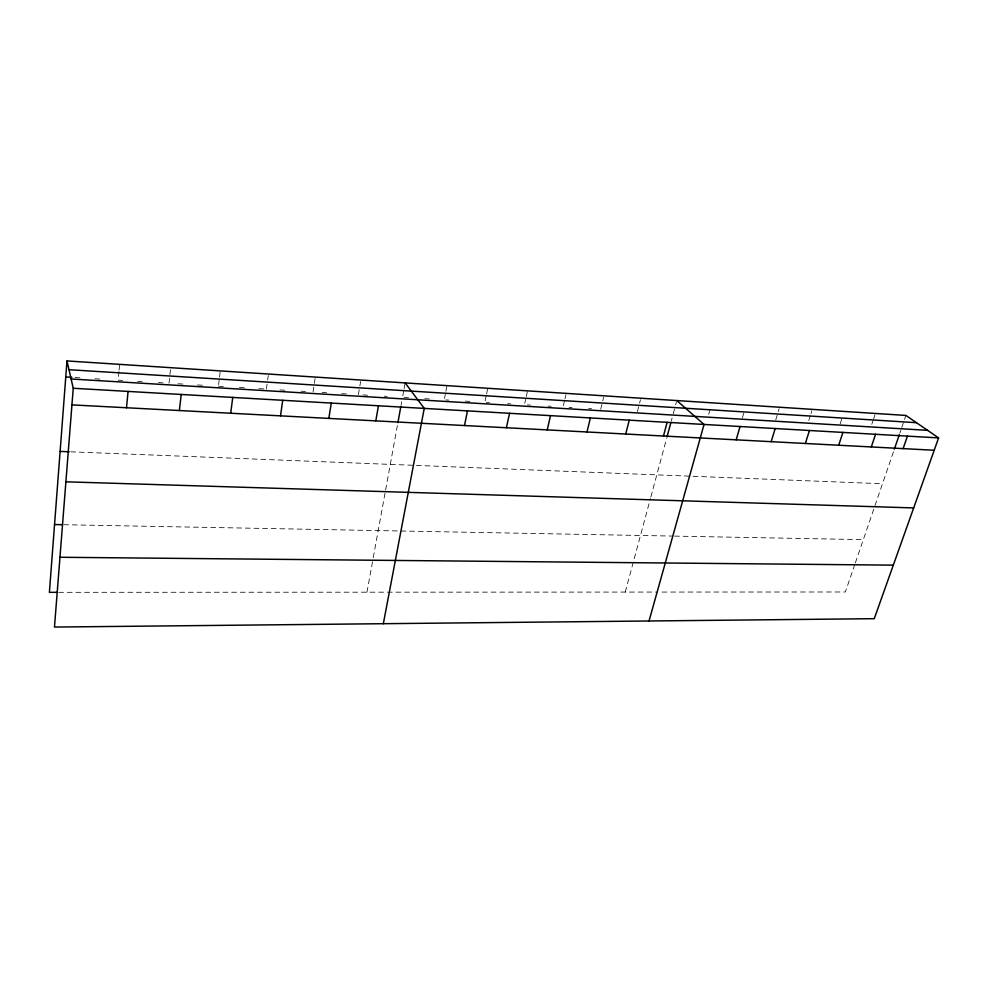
<?xml version="1.0" encoding="UTF-8"?>
<svg xmlns="http://www.w3.org/2000/svg" width="988" height="988" viewBox="0 0 988 988"><rect width="100%" height="100%" fill="white"/><g stroke="black" fill="none" stroke-linecap="round" stroke-linejoin="round"><path stroke-width="0.74" stroke-dasharray="4.94 3.71" d="M118.943 371.525L118.152 380.145L122.636 380.417M119.079 370.092L119.61 364.35M169.01 383.208L170.541 369.092M218.583 384.665L219.348 378.552M219.534 377.021L220.299 370.895M266.389 389.099L267.439 381.566M267.649 380.059L268.279 375.539M313.035 391.915L315.098 378.552M358.397 394.657L359.632 387.345M359.879 385.876L360.62 381.492M366.956 592.183L372.995 559.134M373.266 557.627L385.345 491.468M385.616 489.962L397.633 424.148M401.165 404.771L401.708 401.795M402.795 395.879L403.845 390.112M404.104 388.679L405.166 382.912M444.514 398.423L445.625 392.73M445.897 391.31L447.008 385.629M485.145 400.893L486.318 395.286M486.615 393.891L487.788 388.284M524.764 403.302L525.986 397.769M526.295 396.386L527.518 390.865M563.37 405.66L564.654 400.202M564.975 398.831L565.926 394.743M600.704 409.291L603.643 397.324M637.433 411.514L640.471 399.695M625.243 592.071L650.425 498.52M650.833 497.038L666.604 438.45M671.309 420.962L672.087 418.048M673.273 413.688L675.236 406.389M675.619 404.932L676.41 402.017M708.655 414.355L710.273 408.6M742.408 417.862L744.483 410.749M775.778 419.875L779.174 408.649M808.802 420.456L810.53 414.911M810.975 413.527L811.84 410.749M840.22 423.766L842.431 416.924M871.799 424.297L873.157 420.233M873.602 418.875L874.96 414.824M854.842 564.358L845.358 591.985L658.811 592.059M855.336 562.901L893.868 450.565M899.809 433.263L900.797 430.373M901.785 427.495L904.082 420.802M904.539 419.455L905.922 415.442M58.613 592.318L657.292 592.059M63.677 524.714L673.026 536.076M674.508 536.114L863.314 539.633M70.667 451.812L882.494 483.737M75.014 377.54L81.177 377.91M95.046 378.75L101.208 379.12M137.591 381.319L142.087 381.59M158.537 382.578L163.02 382.85M177.988 383.752L183.966 384.122M197.439 384.937L203.429 385.295M218.397 386.197L224.4 386.555M239.392 387.469L245.394 387.827M258.893 388.642L264.883 389M279.925 389.914L285.952 390.285M300.994 391.186L305.514 391.458M322.113 392.458L326.645 392.742M341.762 393.656L346.306 393.928M362.966 394.928L367.536 395.212M384.27 396.225L387.308 396.398M404.018 397.411L408.489 397.682M424.865 398.67L429.335 398.942M445.736 399.93L448.75 400.115M465.299 401.116L469.806 401.387M486.38 402.388L489.431 402.573M507.696 403.672L510.747 403.857M527.419 404.87L530.395 405.043M548.204 406.13L551.181 406.303M569.076 407.389L572.089 407.562M588.65 408.575L591.664 408.748"/><path stroke-width="1.48" d="M66.986 360.941L73.248 388.272L54.476 627.059L874.257 618.686L938.6 437.906L905.922 415.442L66.986 360.941L49.4 592.331L57.082 592.318M126.501 407.748L128.07 391.421M179.384 410.539L181.199 394.471M230.698 413.231L232.736 397.423M280.493 415.849L282.741 400.288M328.831 418.393L331.289 403.079M375.786 420.876L378.441 405.784M397.905 422.654L400.893 406.266M383.332 623.7L424.247 408.402L405.166 382.912M464.496 425.544L467.472 410.885M506.412 427.742L509.549 413.305M547.229 429.891L550.514 415.652M586.983 431.978L590.404 417.936M625.713 434.028L629.257 420.159M663.467 436.004L667.135 422.333M666.999 436.992L670.914 422.419M649.042 620.983L704.049 424.457L676.805 400.56M736.171 439.833L740.049 426.52M771.196 441.673L775.172 428.533M805.368 443.476L809.444 430.496M838.726 445.23L842.888 432.411M871.305 446.947L875.553 434.288M894.362 449.12L899.315 434.708M903.118 448.626L907.441 436.116M59.959 557.269L893.313 565.148M54.55 524.542L62.145 524.69M65.9 481.811L913.678 507.918M60.107 451.405L69.16 451.763M71.951 404.882L934.203 450.256M73.248 388.272L938.6 437.906M65.764 376.971L71.926 377.342M71.124 378.997L927.571 430.336M68.999 369.697L916.469 422.691"/></g></svg>
